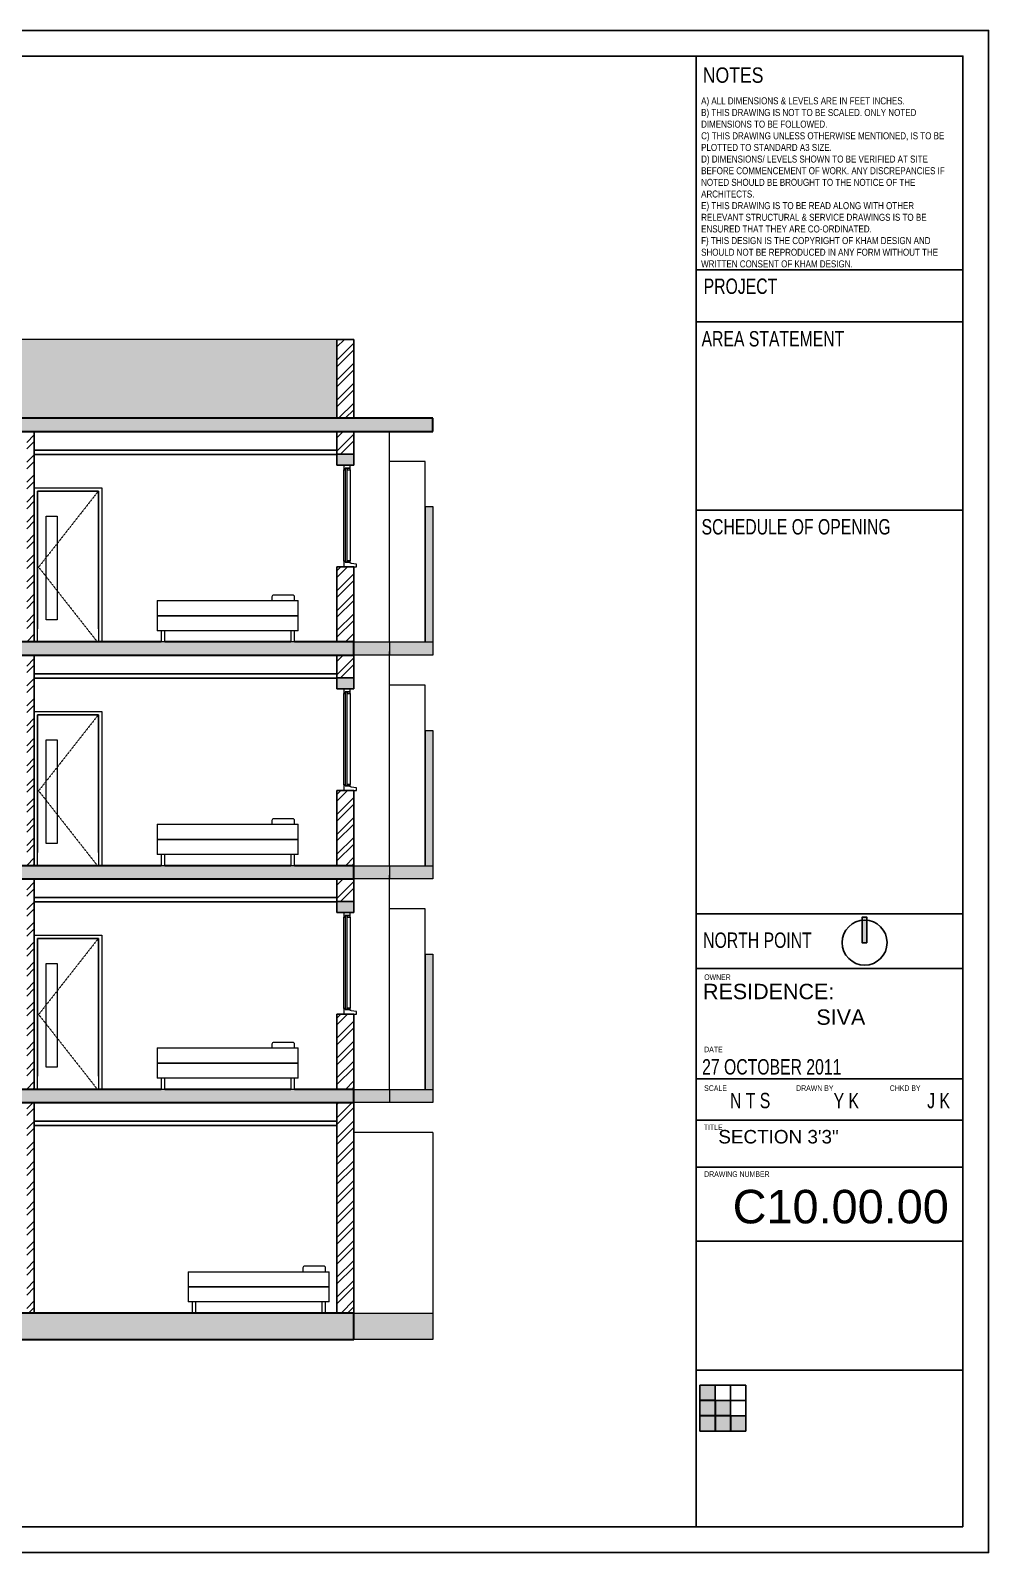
# Model space of a CAD drawing. Header units: inches. Extents: x 13884 to 18519, y 5853 to 8310.
# Drawn here: x 16846 to 17356, y 5853 to 6663 of the extents above; entities that cross this region are included whole.
import ezdxf

# ---------------------------------------------------------------- set-up
doc = ezdxf.new("R2010")
doc.units = ezdxf.units.IN
doc.header["$LTSCALE"] = 0.5
doc.header["$MEASUREMENT"] = 0
doc.linetypes.add('Dash4', pattern=[0.11811, 0.059055, -0.059055])
doc.layers.add('A- Template', color=7, linetype='Continuous')
doc.layers.add('Template', color=7, linetype='Continuous')
for name, color, linetype, lineweight in [('A-CLNGSUM', 5, 'Continuous', 9), ('A-DOORSYM', 1, 'Continuous', 9), ('A-FLOROTM', 6, 'Continuous', 9), ('A-GLAZIDM', 6, 'Continuous', 9), ('A-WALL', 2, 'Continuous', 9), ('I-DETLFUM', 2, 'Continuous', 9)]:
    doc.layers.add(name, color=color, linetype=linetype, lineweight=lineweight)
doc.styles.add('alpha', font='swisscl.ttf')
pattern_1 = [(45, (16088.591, 5969.958), (-5.3033, 5.3033), []), (45, (16092.126, 5969.958), (-5.3033, 5.3033), [])]

# ---------------------------------------------------------------- blocks, each defined once
blk = doc.blocks.new('Bed _3_ - 1372 x 1905mm - Double-142158-Section 2')
at = {"layer": 'I-DETLFUM', "color": 252}
for p, q in [((171.92, 36), (171.92, 28)), ((171.92, 36), (172.06, 36)), ((172.06, 36), (172.42, 36)), ((172.42, 36), (172.92, 36)), ((172.92, 36), (245.92, 36)), ((232.92, 38), (232.92, 36)), ((243.92, 39), (233.92, 39)), ((244.92, 36), (244.92, 38)), ((245.92, 36), (246.42, 36)), ((246.42, 36), (246.79, 36)), ((246.79, 36), (246.92, 36)), ((246.92, 28), (246.92, 36)), ((171.92, 28), (171.92, 20)), ((171.92, 28), (172.06, 28)), ((172.06, 28), (171.92, 28)), ((172.06, 28), (172.42, 28)), ((172.42, 28), (172.06, 28)), ((172.42, 28), (172.92, 28)), ((172.92, 28), (172.42, 28)), ((172.92, 28), (245.92, 28)), ((245.92, 28), (172.92, 28)), ((245.92, 28), (246.42, 28)), ((246.42, 28), (245.92, 28)), ((246.42, 28), (246.79, 28)), ((246.79, 28), (246.42, 28)), ((246.79, 28), (246.92, 28)), ((246.92, 28), (246.79, 28)), ((246.92, 20), (246.92, 28)), ((172.06, 20), (171.92, 20)), ((172.42, 20), (172.06, 20)), ((172.92, 20), (172.42, 20)), ((245.92, 20), (172.92, 20)), ((173.92, 20), (173.92, 14)), ((173.92, 20), (173.92, 14)), ((175.92, 14), (175.92, 20)), ((175.92, 14), (175.92, 20)), ((242.92, 20), (242.92, 14)), ((242.92, 20), (242.92, 14)), ((244.92, 14), (244.92, 20)), ((244.92, 14), (244.92, 20)), ((246.42, 20), (245.92, 20)), ((246.79, 20), (246.42, 20)), ((246.92, 20), (246.79, 20))]:
    blk.add_line(p, q, dxfattribs=at)
for centre, start, end in [((233.92, 38), 90, 180), ((243.92, 38), 360, 90)]:
    blk.add_arc(centre, 1, start, end, dxfattribs=at)
blk = doc.blocks.new('Single Shutter with peep - D2-129681-Section 2')
at = {"color": 1}
blk.add_line((91.69, 128), (124.15, 128), dxfattribs=at)
at = {"layer": 'A-DOORSYM'}
for p, q in [((91.69, 208.23), (91.69, 135)), ((124.15, 208.23), (91.69, 208.23)), ((91.69, 208.23), (124.15, 208.23)), ((91.69, 128), (91.69, 208.23)), ((124.15, 135), (124.15, 208.23)), ((124.15, 208.23), (124.15, 128)), ((96.22, 194.93), (102.13, 194.93)), ((96.22, 139.81), (96.22, 194.93)), ((102.13, 194.93), (102.13, 139.81)), ((102.13, 139.81), (96.22, 139.81))]:
    blk.add_line(p, q, dxfattribs=at)
at = {"layer": 'A-DOORSYM', "linetype": 'Dash4'}
for p, q in [((123.56, 207.64), (92.28, 167.82)), ((92.28, 167.82), (123.56, 128))]:
    blk.add_line(p, q, dxfattribs=at)
blk = doc.blocks.new('Dbl All Bars - W3-V1-Section 2')
at = {"layer": 'A-GLAZIDM', "color": 252, "lineweight": 18}
for p, q in [((254.69, 229), (254.69, 226.64)), ((257.95, 229), (254.69, 229)), ((255.39, 226.64), (255.39, 227.43)), ((255.39, 227.43), (257.95, 227.43)), ((256.34, 227.43), (255.39, 227.43)), ((255.39, 227.43), (255.39, 177.48)), ((256.34, 177.48), (256.34, 227.43)), ((257.95, 227.43), (256.34, 227.43)), ((256.34, 227.43), (256.34, 226.64)), ((257.95, 227.43), (257.95, 229)), ((257.95, 226.64), (257.95, 227.43)), ((254.69, 226.64), (255.39, 226.64)), ((256.34, 226.64), (257.95, 226.64)), ((257.95, 178.27), (256.34, 178.27)), ((256.34, 178.27), (256.34, 177.48)), ((257.95, 177.48), (257.95, 178.27)), ((254.69, 177.95), (254.69, 175)), ((255.39, 177.95), (254.69, 177.95)), ((254.69, 175), (261.4, 175)), ((255.39, 177.48), (255.39, 177.95)), ((257.95, 177.48), (255.39, 177.48)), ((255.39, 177.48), (256.34, 177.48)), ((256.34, 177.48), (257.95, 177.48)), ((257.95, 177.01), (257.95, 177.48)), ((258.54, 176.96), (257.95, 177.01)), ((258.54, 176.76), (258.54, 176.96)), ((261.4, 176.33), (258.54, 176.76)), ((261.4, 175), (261.4, 176.33))]:
    blk.add_line(p, q, dxfattribs=at)
at = {"layer": 'A-GLAZIDM', "color": 252}
for p, q in [((254.69, 177.95), (254.69, 226.64)), ((257.95, 226.64), (257.95, 178.27))]:
    blk.add_line(p, q, dxfattribs=at)
blk = doc.blocks.new('Bed _3_ - 1372 x 1905mm - Double-V2-Section 2')
at = {"layer": 'I-DETLFUM', "color": 252}
for p, q in [((155.42, 157), (155.42, 149)), ((155.42, 157), (155.56, 157)), ((155.56, 157), (155.92, 157)), ((155.92, 157), (156.42, 157)), ((156.42, 157), (229.42, 157)), ((216.42, 159), (216.42, 157)), ((227.42, 160), (217.42, 160)), ((228.42, 157), (228.42, 159)), ((229.42, 157), (229.92, 157)), ((229.92, 157), (230.29, 157)), ((230.29, 157), (230.42, 157)), ((230.42, 149), (230.42, 157)), ((155.42, 149), (155.42, 141)), ((155.42, 149), (155.56, 149)), ((155.56, 149), (155.42, 149)), ((155.56, 149), (155.92, 149)), ((155.92, 149), (155.56, 149)), ((155.92, 149), (156.42, 149)), ((156.42, 149), (155.92, 149)), ((156.42, 149), (229.42, 149)), ((229.42, 149), (156.42, 149)), ((229.42, 149), (229.92, 149)), ((229.92, 149), (229.42, 149)), ((229.92, 149), (230.29, 149)), ((230.29, 149), (229.92, 149)), ((230.29, 149), (230.42, 149)), ((230.42, 149), (230.29, 149)), ((230.42, 141), (230.42, 149)), ((155.56, 141), (155.42, 141)), ((155.92, 141), (155.56, 141)), ((156.42, 141), (155.92, 141)), ((229.42, 141), (156.42, 141)), ((157.42, 141), (157.42, 135)), ((157.42, 141), (157.42, 135)), ((159.42, 135), (159.42, 141)), ((159.42, 135), (159.42, 141)), ((226.42, 141), (226.42, 135)), ((226.42, 141), (226.42, 135)), ((228.42, 135), (228.42, 141)), ((228.42, 135), (228.42, 141)), ((229.92, 141), (229.42, 141)), ((230.29, 141), (229.92, 141)), ((230.42, 141), (230.29, 141)), ((157.64, 135), (157.45, 135)), ((157.99, 135), (157.64, 135)), ((158.42, 135), (157.99, 135)), ((158.86, 135), (158.42, 135)), ((159.2, 135), (158.86, 135)), ((159.4, 135), (159.2, 135)), ((226.64, 135), (226.45, 135)), ((226.99, 135), (226.64, 135)), ((227.42, 135), (226.99, 135)), ((227.86, 135), (227.42, 135)), ((228.2, 135), (227.86, 135)), ((228.4, 135), (228.2, 135))]:
    blk.add_line(p, q, dxfattribs=at)
for centre, start, end in [((217.42, 159), 90, 180), ((227.42, 159), 0, 90)]:
    blk.add_arc(centre, 1, start, end, dxfattribs=at)
blk = doc.blocks.new('A3 Paper')
at = {"layer": 'Template', "color": 116}
for points in [[(44545, -27531), (69442, -27531), (69442, -45138), (44545, -45138)], [(69146, -44841), (44841, -44841), (44841, -27828), (69146, -27828)]]:
    blk.add_lwpolyline(points, close=True, dxfattribs=at)
blk = doc.blocks.new('North Point')
at = {"layer": 'A- Template'}
blk.add_lwpolyline([(-0.1, 1.6), (18.2, 1.6), (18.2, -1.8), (-0.1, -1.8)], close=True, dxfattribs=at)
blk.add_circle((0, 0), 16.1, dxfattribs=at)
blk.add_solid([(-0.1, 1.6), (18.2, 1.6), (-0.1, -1.8), (18.2, -1.8)], dxfattribs=at)

msp = doc.modelspace()

# ---------------------------------------------------------------- hatches: boundary and pattern name
h = msp.add_hatch()
h.set_pattern_fill('ANSI32', color=256, scale=20)
h.set_pattern_definition(pattern_1)
h.paths.add_polyline_path([(17017.91101, 6498.33074), (17008.91101, 6498.33074), (17008.91101, 6456.33074), (17017.91101, 6456.33074)])
h.paths.add_polyline_path([(16465.91101, 6563.33074), (16465.66101, 6563.33074), (16459.91101, 6563.33074), (16459.91101, 6456.33074), (16465.91101, 6456.33074)])
h = msp.add_hatch(color=256)
h.dxf.hatch_style = 1
h.paths.add_polyline_path([(17008.91101, 6498.33074), (16643.66101, 6498.33074), (16643.66101, 6456.33074), (17008.91101, 6456.33074)])
h = msp.add_hatch(color=256)
h.dxf.hatch_style = 1
h.paths.add_polyline_path([(16501.41888, 6398.83074), (16465.66101, 6398.83074), (16459.91101, 6398.83074), (16459.91101, 6393.33074), (16491.26704, 6393.33074), (16583.20404, 6337.33074), (16593.35589, 6337.33074), (16593.35589, 6342.83074), (16581.86377, 6342.83074), (16581.86377, 6349.83074), (16570.37164, 6349.83074), (16570.37164, 6356.83074), (16558.87951, 6356.83074), (16558.87951, 6363.83074), (16547.38739, 6363.83074), (16547.38739, 6370.83074), (16535.89526, 6370.83074), (16535.89526, 6377.83074), (16524.40314, 6377.83074), (16524.40314, 6384.83074), (16512.91101, 6384.83074), (16512.91101, 6391.83074), (16501.41888, 6391.83074)])
h.paths.add_polyline_path([(16578.91101, 6456.33074), (16465.91101, 6456.33074), (16459.91101, 6456.33074), (16459.91101, 6449.33074), (16465.91101, 6449.33074), (16567.91101, 6449.33074), (16578.91101, 6449.33074)])
h.paths.add_polyline_path([(17017.91101, 6456.33074), (16986.38594, 6456.33074), (16986.19284, 6456.33074), (16985.41101, 6456.33074), (16984.97713, 6456.33074), (16984.43608, 6456.33074), (16917.38594, 6456.33074), (16917.19284, 6456.33074), (16916.41101, 6456.33074), (16915.97713, 6456.33074), (16915.43608, 6456.33074), (16882.13936, 6456.33074), (16882.13936, 6456.32888), (16849.68266, 6456.32888), (16589.91101, 6456.33074), (16589.2108, 6456.33074), (16589.2108, 6449.33074), (17017.91101, 6449.33074)])
h.paths.add_polyline_path([(17036.91101, 6456.33074), (17017.91101, 6456.33074), (17017.91101, 6449.33074), (17036.91101, 6449.33074)])
h.paths.add_polyline_path([(17059.91101, 6456.33074), (17036.91101, 6456.33074), (17036.91101, 6449.33074), (17059.91101, 6449.33074)])
h = msp.add_hatch()
h.set_pattern_fill('ANSI32', color=256, scale=20)
h.set_pattern_definition([(45, (16088.591, 6207.958), (-5.3033, 5.3033), []), (45, (16092.126, 6207.958), (-5.3033, 5.3033), [])])
h.paths.add_polyline_path([(17017.91101, 6377.33074), (17012.67479, 6377.33074), (17008.91101, 6377.33074), (17008.91101, 6337.33074), (17017.91101, 6337.33074)])
h.paths.add_polyline_path([(17017.91101, 6449.33074), (17008.91101, 6449.33074), (17008.91101, 6437.33074), (17017.91101, 6437.33074)])
h.paths.add_polyline_path([(16847.91101, 6449.33074), (16843.91101, 6449.33074), (16843.91101, 6337.33074), (16847.91101, 6337.33074)])
h.paths.add_polyline_path([(16695.91101, 6449.33074), (16691.91101, 6449.33074), (16691.91101, 6425.33074), (16695.91101, 6425.33074)])
h.paths.add_polyline_path([(16465.91101, 6393.33074), (16459.91101, 6393.33074), (16459.91101, 6337.33074), (16465.91101, 6337.33074)])
h.paths.add_polyline_path([(16465.91101, 6449.33074), (16459.91101, 6449.33074), (16459.91101, 6398.83074), (16465.91101, 6398.83074)])
h = msp.add_hatch(color=256)
h.dxf.hatch_style = 1
h.paths.add_polyline_path([(17017.91101, 5980.33074), (16795.41096, 5980.33074), (16794.82106, 5980.30298), (16794.81976, 5980.33074), (16786.24167, 5980.33074), (16783.28891, 5980.33074), (16781.45427, 5980.33074), (16756.58025, 5980.33074), (16755.2023, 5980.33074), (16751.79285, 5980.33074), (16743.21476, 5980.33074), (16743.21346, 5980.30298), (16742.62356, 5980.33074), (16459.91101, 5980.33074), (16459.91101, 5966.33074), (17017.91101, 5966.33074)])
h.paths.add_polyline_path([(17059.91101, 5980.33074), (17017.91101, 5980.33074), (17017.91101, 5966.33074), (17059.91101, 5966.33074)])
h.paths.add_polyline_path([(16695.91101, 6068.33074), (16691.91101, 6068.33074), (16691.91101, 6062.33074), (16695.91101, 6062.33074)])
h.paths.add_polyline_path([(16695.91101, 6187.33074), (16691.91101, 6187.33074), (16691.91101, 6181.33074), (16695.91101, 6181.33074)])
h.paths.add_polyline_path([(17017.91101, 6199.33074), (17008.91101, 6199.33074), (17008.91101, 6193.33074), (17017.91101, 6193.33074)])
h.paths.add_polyline_path([(16695.91101, 6306.33074), (16691.91101, 6306.33074), (16691.91101, 6300.33074), (16695.91101, 6300.33074)])
h.paths.add_polyline_path([(17017.91101, 6318.33074), (17008.91101, 6318.33074), (17008.91101, 6312.33074), (17017.91101, 6312.33074)])
h.paths.add_polyline_path([(17017.91101, 6437.33074), (17008.91101, 6437.33074), (17008.91101, 6431.33074), (17017.91101, 6431.33074)])
h.paths.add_polyline_path([(16695.91101, 6425.33074), (16691.91101, 6425.33074), (16691.91101, 6419.33074), (16695.91101, 6419.33074)])
h = msp.add_hatch(color=256)
h.dxf.hatch_style = 1
h.paths.add_polyline_path([(17059.91101, 6409.33074), (17055.91101, 6409.33074), (17055.91101, 6337.33074), (17059.91101, 6337.33074)])
h.paths.add_polyline_path([(17059.91101, 6290.33074), (17055.91101, 6290.33074), (17055.91101, 6218.33074), (17059.91101, 6218.33074)])
h.paths.add_polyline_path([(17059.91101, 6171.33074), (17055.91101, 6171.33074), (17055.91101, 6099.33074), (17059.91101, 6099.33074)])
h = msp.add_hatch(color=256)
h.dxf.hatch_style = 1
h.paths.add_polyline_path([(16501.41888, 6279.83074), (16465.66101, 6279.83074), (16459.91101, 6279.83074), (16459.91101, 6274.33074), (16491.26704, 6274.33074), (16583.20404, 6218.33074), (16593.35589, 6218.33074), (16593.35589, 6223.83074), (16581.86377, 6223.83074), (16581.86377, 6230.83074), (16570.37164, 6230.83074), (16570.37164, 6237.83074), (16558.87951, 6237.83074), (16558.87951, 6244.83074), (16547.38739, 6244.83074), (16547.38739, 6251.83074), (16535.89526, 6251.83074), (16535.89526, 6258.83074), (16524.40314, 6258.83074), (16524.40314, 6265.83074), (16512.91101, 6265.83074), (16512.91101, 6272.83074), (16501.41888, 6272.83074)])
h.paths.add_polyline_path([(16578.91101, 6337.33074), (16465.91101, 6337.33074), (16459.91101, 6337.33074), (16459.91101, 6330.33074), (16465.91101, 6330.33074), (16567.91101, 6330.33074), (16578.91101, 6330.33074)])
h.paths.add_polyline_path([(17017.91101, 6337.33074), (16986.38594, 6337.33074), (16986.19284, 6337.33074), (16985.41101, 6337.33074), (16984.97713, 6337.33074), (16984.43608, 6337.33074), (16917.38594, 6337.33074), (16917.19284, 6337.33074), (16916.41101, 6337.33074), (16915.97713, 6337.33074), (16915.43608, 6337.33074), (16882.13936, 6337.33074), (16882.13936, 6337.32888), (16849.68266, 6337.32888), (16589.91101, 6337.33074), (16589.2108, 6337.33074), (16589.2108, 6330.33074), (17017.91101, 6330.33074)])
h.paths.add_polyline_path([(17036.91101, 6337.33074), (17017.91101, 6337.33074), (17017.91101, 6330.33074), (17036.91101, 6330.33074)])
h.paths.add_polyline_path([(17059.91101, 6337.33074), (17036.91101, 6337.33074), (17036.91101, 6330.33074), (17059.91101, 6330.33074)])
h = msp.add_hatch()
h.set_pattern_fill('ANSI32', color=256, scale=20)
h.set_pattern_definition([(45, (16088.591, 6088.958), (-5.3033, 5.3033), []), (45, (16092.126, 6088.958), (-5.3033, 5.3033), [])])
h.paths.add_polyline_path([(17017.91101, 6258.33074), (17012.67479, 6258.33074), (17008.91101, 6258.33074), (17008.91101, 6218.33074), (17017.91101, 6218.33074)])
h.paths.add_polyline_path([(17017.91101, 6330.33074), (17008.91101, 6330.33074), (17008.91101, 6318.33074), (17017.91101, 6318.33074)])
h.paths.add_polyline_path([(16847.91101, 6330.33074), (16843.91101, 6330.33074), (16843.91101, 6218.33074), (16847.91101, 6218.33074)])
h.paths.add_polyline_path([(16695.91101, 6330.33074), (16691.91101, 6330.33074), (16691.91101, 6306.33074), (16695.91101, 6306.33074)])
h.paths.add_polyline_path([(16465.91101, 6274.33074), (16459.91101, 6274.33074), (16459.91101, 6218.33074), (16465.91101, 6218.33074)])
h.paths.add_polyline_path([(16465.91101, 6330.33074), (16459.91101, 6330.33074), (16459.91101, 6279.83074), (16465.91101, 6279.83074)])
h = msp.add_hatch(color=256)
h.dxf.hatch_style = 1
h.paths.add_polyline_path([(16501.41888, 6160.83074), (16465.66101, 6160.83074), (16459.91101, 6160.83074), (16459.91101, 6155.33074), (16491.26704, 6155.33074), (16583.20404, 6099.33074), (16593.35589, 6099.33074), (16593.35589, 6104.83074), (16581.86377, 6104.83074), (16581.86377, 6111.83074), (16570.37164, 6111.83074), (16570.37164, 6118.83074), (16558.87951, 6118.83074), (16558.87951, 6125.83074), (16547.38739, 6125.83074), (16547.38739, 6132.83074), (16535.89526, 6132.83074), (16535.89526, 6139.83074), (16524.40314, 6139.83074), (16524.40314, 6146.83074), (16512.91101, 6146.83074), (16512.91101, 6153.83074), (16501.41888, 6153.83074)])
h.paths.add_polyline_path([(16578.91101, 6218.33074), (16465.91101, 6218.33074), (16459.91101, 6218.33074), (16459.91101, 6211.33074), (16465.91101, 6211.33074), (16567.91101, 6211.33074), (16578.91101, 6211.33074)])
h.paths.add_polyline_path([(17017.91101, 6218.33074), (16986.38594, 6218.33074), (16986.19284, 6218.33074), (16985.41101, 6218.33074), (16984.97713, 6218.33074), (16984.43608, 6218.33074), (16917.38594, 6218.33074), (16917.19284, 6218.33074), (16916.41101, 6218.33074), (16915.97713, 6218.33074), (16915.43608, 6218.33074), (16882.13936, 6218.33074), (16882.13936, 6218.32888), (16849.68266, 6218.32888), (16589.91101, 6218.33074), (16589.2108, 6218.33074), (16589.2108, 6211.33074), (17017.91101, 6211.33074)])
h.paths.add_polyline_path([(17036.91101, 6218.33074), (17017.91101, 6218.33074), (17017.91101, 6211.33074), (17036.91101, 6211.33074)])
h.paths.add_polyline_path([(17059.91101, 6218.33074), (17036.91101, 6218.33074), (17036.91101, 6211.33074), (17059.91101, 6211.33074)])
h = msp.add_hatch()
h.set_pattern_fill('ANSI32', color=256, scale=20)
h.set_pattern_definition(pattern_1)
h.paths.add_polyline_path([(17017.91101, 6139.33074), (17012.67479, 6139.33074), (17008.91101, 6139.33074), (17008.91101, 6099.33074), (17017.91101, 6099.33074)])
h.paths.add_polyline_path([(17017.91101, 6211.33074), (17008.91101, 6211.33074), (17008.91101, 6199.33074), (17017.91101, 6199.33074)])
h.paths.add_polyline_path([(16847.91101, 6211.33074), (16843.91101, 6211.33074), (16843.91101, 6099.33074), (16847.91101, 6099.33074)])
h.paths.add_polyline_path([(16695.91101, 6211.33074), (16691.91101, 6211.33074), (16691.91101, 6187.33074), (16695.91101, 6187.33074)])
h.paths.add_polyline_path([(16465.91101, 6155.33074), (16459.91101, 6155.33074), (16459.91101, 6099.33074), (16465.91101, 6099.33074)])
h.paths.add_polyline_path([(16465.91101, 6211.33074), (16459.91101, 6211.33074), (16459.91101, 6160.83074), (16465.91101, 6160.83074)])
h = msp.add_hatch(color=256)
h.dxf.hatch_style = 1
h.paths.add_polyline_path([(16501.41888, 6041.83074), (16465.66101, 6041.83074), (16459.91101, 6041.83074), (16459.91101, 6036.33074), (16491.26704, 6036.33074), (16583.20404, 5980.33074), (16593.35589, 5980.33074), (16593.35589, 5985.83074), (16581.86377, 5985.83074), (16581.86377, 5992.83074), (16570.37164, 5992.83074), (16570.37164, 5999.83074), (16558.87951, 5999.83074), (16558.87951, 6006.83074), (16547.38739, 6006.83074), (16547.38739, 6013.83074), (16535.89526, 6013.83074), (16535.89526, 6020.83074), (16524.40314, 6020.83074), (16524.40314, 6027.83074), (16512.91101, 6027.83074), (16512.91101, 6034.83074), (16501.41888, 6034.83074)])
h.paths.add_polyline_path([(16578.91101, 6099.33074), (16465.91101, 6099.33074), (16459.91101, 6099.33074), (16459.91101, 6092.33074), (16465.91101, 6092.33074), (16567.91101, 6092.33074), (16578.91101, 6092.33074)])
h.paths.add_polyline_path([(17017.91101, 6099.33074), (16986.38594, 6099.33074), (16986.19284, 6099.33074), (16985.41101, 6099.33074), (16984.97713, 6099.33074), (16984.43608, 6099.33074), (16917.38594, 6099.33074), (16917.19284, 6099.33074), (16916.41101, 6099.33074), (16915.97713, 6099.33074), (16915.43608, 6099.33074), (16882.13936, 6099.33074), (16882.13936, 6099.32888), (16849.68266, 6099.32888), (16589.91101, 6099.33074), (16589.2108, 6099.33074), (16589.2108, 6092.33074), (17017.91101, 6092.33074)])
h.paths.add_polyline_path([(17036.91101, 6099.33074), (17017.91101, 6099.33074), (17017.91101, 6092.33074), (17036.91101, 6092.33074)])
h.paths.add_polyline_path([(17059.91101, 6099.33074), (17036.91101, 6099.33074), (17036.91101, 6092.33074), (17059.91101, 6092.33074)])
h = msp.add_hatch()
h.set_pattern_fill('ANSI32', color=256, scale=20)
h.set_pattern_definition(pattern_1)
h.paths.add_polyline_path([(16465.91101, 6092.33074), (16459.91101, 6092.33074), (16459.91101, 6043.33074), (16459.91101, 6041.83074), (16465.91101, 6041.83074)])
h.paths.add_polyline_path([(16465.91101, 6036.33074), (16459.91101, 6036.33074), (16459.91101, 5980.33074), (16465.91101, 5980.33074)])
h.paths.add_polyline_path([(16631.91101, 6092.33074), (16625.91101, 6092.33074), (16625.91101, 5980.33074), (16631.91101, 5980.33074)])
h.paths.add_polyline_path([(16695.91101, 6092.33074), (16691.91101, 6092.33074), (16691.91101, 6068.33074), (16695.91101, 6068.33074)])
h.paths.add_polyline_path([(16847.91101, 6092.33074), (16843.91101, 6092.33074), (16843.91101, 5980.33074), (16847.91101, 5980.33074)])
h.paths.add_polyline_path([(17017.91101, 6092.33074), (17008.91101, 6092.33074), (17008.91101, 5980.33074), (17017.91101, 5980.33074)])
h = msp.add_hatch(color=256)
h.dxf.hatch_style = 1
h.paths.add_polyline_path([(17210.209, 5941.91956), (17202.0442, 5941.91956), (17202.0442, 5933.75476), (17210.209, 5933.75476)])
h.paths.add_polyline_path([(17210.209, 5933.75476), (17202.0442, 5933.75476), (17202.0442, 5925.58996), (17210.209, 5925.58996)])
h.paths.add_polyline_path([(17218.3738, 5933.75476), (17210.209, 5933.75476), (17210.209, 5925.58996), (17218.3738, 5925.58996)])
h.paths.add_polyline_path([(17226.5386, 5925.58996), (17218.3738, 5925.58996), (17218.3738, 5917.42516), (17226.5386, 5917.42516)])
h.paths.add_polyline_path([(17218.3738, 5925.58996), (17210.209, 5925.58996), (17210.209, 5917.42516), (17218.3738, 5917.42516)])
h.paths.add_polyline_path([(17210.209, 5925.58996), (17202.0442, 5925.58996), (17202.0442, 5917.42516), (17210.209, 5917.42516)])

# ---------------------------------------------------------------- linework, layer by layer
for p, q in [((17200.03105, 6649.05908), (17200.03105, 5866.52545)), ((17341.61432, 6535.33101), (17200.03105, 6535.33101)), ((17341.61432, 6507.67433), (17200.03105, 6507.67433)), ((17055.91101, 6409.33074), (17055.91101, 6337.33074)), ((17341.61432, 6407.41052), (17200.03105, 6407.41052)), ((17055.91101, 6290.33074), (17055.91101, 6218.33074)), ((17341.99831, 6192.7958), (17200.03105, 6192.7958)), ((17055.91101, 6171.33074), (17055.91101, 6099.33074)), ((17341.99831, 6163.59899), (17200.03105, 6163.59899)), ((17341.99831, 6104.93368), (17200.50975, 6104.93368)), ((17341.99831, 6082.87554), (17200.03105, 6082.87554)), ((17341.99831, 6057.99307), (17200.03105, 6057.99307)), ((17341.99831, 6018.52835), (17200.03105, 6018.52835)), ((17341.99831, 5949.95679), (17200.03105, 5949.95679)), ((17202.0442, 5941.91956), (17226.5386, 5941.91956)), ((17202.0442, 5917.42516), (17202.0442, 5941.91956)), ((17210.209, 5933.75476), (17210.209, 5941.91956)), ((17218.3738, 5925.58996), (17218.3738, 5941.91956)), ((17226.5386, 5941.91956), (17226.5386, 5917.42516)), ((17210.209, 5933.75476), (17226.5386, 5933.75476)), ((17218.3738, 5925.58996), (17226.5386, 5925.58996)), ((17226.5386, 5917.42516), (17202.0442, 5917.42516))]:
    msp.add_line(p, q)
at = {"lineweight": 30}
for p, q in [((17210.209, 5933.75476), (17202.0442, 5933.75476)), ((17210.209, 5933.75476), (17210.209, 5917.42516)), ((17218.3738, 5925.58996), (17202.0442, 5925.58996)), ((17218.3738, 5925.58996), (17218.3738, 5917.42516))]:
    msp.add_line(p, q, dxfattribs=at)
at = {"layer": 'A-CLNGSUM', "lineweight": 25}
for p, q in [((17008.91101, 6439.33074), (16847.91101, 6439.33074)), ((16847.91101, 6437.08665), (17008.91101, 6437.08665)), ((17008.91101, 6320.33074), (16847.91101, 6320.33074)), ((16847.91101, 6318.08665), (17008.91101, 6318.08665)), ((17008.91101, 6201.33074), (16847.91101, 6201.33074)), ((16847.91101, 6199.08665), (17008.91101, 6199.08665)), ((17008.91101, 6082.33074), (16847.91101, 6082.33074)), ((16847.91101, 6080.08665), (17008.91101, 6080.08665))]:
    msp.add_line(p, q, dxfattribs=at)
at = {"layer": 'A-FLOROTM', "lineweight": 35}
for p, q in [((17059.91101, 6456.33074), (16579.16101, 6456.33074)), ((17059.91101, 6449.33074), (17059.91101, 6456.33074)), ((16589.4608, 6449.33074), (17059.91101, 6449.33074)), ((16915.43608, 6337.33074), (16465.91101, 6337.33074)), ((16984.43608, 6337.33074), (16917.38594, 6337.33074)), ((17017.91101, 6337.33074), (16986.38594, 6337.33074)), ((17017.91101, 6330.33074), (17017.91101, 6337.33074)), ((16589.2339, 6330.33074), (17017.91101, 6330.33074)), ((16915.43608, 6218.33074), (16578.91101, 6218.33074)), ((16589.91101, 6211.33074), (17017.91101, 6211.33074)), ((16984.43608, 6218.33074), (16917.38594, 6218.33074)), ((17017.91101, 6218.33074), (16986.38594, 6218.33074)), ((17017.91101, 6211.33074), (17017.91101, 6218.33074)), ((16915.43608, 6099.33074), (16589.91101, 6099.33074)), ((16984.43608, 6099.33074), (16917.38594, 6099.33074)), ((17017.91101, 6099.33074), (16986.38594, 6099.33074)), ((17017.91101, 6092.33074), (17017.91101, 6099.33074)), ((16589.2108, 6092.33074), (17017.91101, 6092.33074)), ((17017.91101, 5980.33074), (16795.41096, 5980.33074)), ((17017.91101, 5966.33074), (17017.91101, 5980.33074)), ((16459.91101, 5966.33074), (17017.91101, 5966.33074))]:
    msp.add_line(p, q, dxfattribs=at)
at = {"layer": 'A-FLOROTM'}
for p, q in [((17036.91101, 6337.33074), (17036.91101, 6330.33074)), ((17059.91101, 6337.33074), (17059.91101, 6330.33074)), ((17059.91101, 6330.33074), (17017.91101, 6330.33074)), ((17059.91101, 6211.33074), (17017.91101, 6211.33074)), ((17036.91101, 6218.33074), (17036.91101, 6211.33074)), ((17059.91101, 6218.33074), (17059.91101, 6211.33074)), ((17036.91101, 6099.33074), (17036.91101, 6092.33074)), ((17059.91101, 6099.33074), (17059.91101, 6092.33074)), ((17059.91101, 6092.33074), (17017.91101, 6092.33074)), ((17059.91101, 5980.33074), (17059.91101, 5966.33074)), ((17059.91101, 5966.33074), (17017.91101, 5966.33074))]:
    msp.add_line(p, q, dxfattribs=at)
at = {"layer": 'A-WALL'}
for p, q in [((17008.91101, 6498.33074), (16643.66101, 6498.33074)), ((17036.91101, 6337.33074), (17036.91101, 6449.33074)), ((17055.91101, 6433.33074), (17036.91101, 6433.33074)), ((17055.91101, 6409.33074), (17055.91101, 6433.33074)), ((16847.91101, 6419.33074), (16883.91101, 6419.33074)), ((16883.91101, 6419.33074), (16883.91101, 6337.33074)), ((17055.91101, 6409.33074), (17059.91101, 6409.33074)), ((17059.91101, 6409.33074), (17059.91101, 6337.33074)), ((17017.91101, 6337.33074), (17059.91101, 6337.33074)), ((17036.91101, 6218.33074), (17036.91101, 6332.33074)), ((17055.91101, 6314.33074), (17036.91101, 6314.33074)), ((17055.91101, 6290.33074), (17055.91101, 6314.33074)), ((16847.91101, 6300.33074), (16883.91101, 6300.33074)), ((16883.91101, 6300.33074), (16883.91101, 6218.33074)), ((17055.91101, 6290.33074), (17059.91101, 6290.33074)), ((17059.91101, 6290.33074), (17059.91101, 6218.33074)), ((17017.91101, 6218.33074), (17059.91101, 6218.33074)), ((17036.91101, 6099.33074), (17036.91101, 6213.33074)), ((17055.91101, 6195.33074), (17036.91101, 6195.33074)), ((17055.91101, 6171.33074), (17055.91101, 6195.33074)), ((16847.91101, 6181.33074), (16883.91101, 6181.33074)), ((16883.91101, 6181.33074), (16883.91101, 6099.33074)), ((17055.91101, 6171.33074), (17059.91101, 6171.33074)), ((17059.91101, 6171.33074), (17059.91101, 6099.33074)), ((17017.91101, 6099.33074), (17059.91101, 6099.33074)), ((17059.91101, 6076.33074), (17017.91101, 6076.33074)), ((17059.91101, 6076.33074), (17059.91101, 5980.33074)), ((17017.91101, 5980.33074), (17059.91101, 5980.33074))]:
    msp.add_line(p, q, dxfattribs=at)
at = {"layer": 'A-WALL', "lineweight": 25}
for p, q in [((17008.91101, 6498.33074), (17008.91101, 6456.33074)), ((17017.91101, 6498.33074), (17008.91101, 6498.33074)), ((17017.91101, 6456.33074), (17017.91101, 6498.33074)), ((16847.91101, 6337.33074), (16847.91101, 6449.33074)), ((17008.91101, 6449.33074), (17008.91101, 6431.33074)), ((17017.91101, 6431.33074), (17017.91101, 6449.33074)), ((17008.91101, 6437.33074), (17017.91101, 6437.33074)), ((17008.91101, 6431.33074), (17017.91101, 6431.33074)), ((17008.91101, 6377.33074), (17008.91101, 6337.33074)), ((17017.91101, 6377.33074), (17008.91101, 6377.33074)), ((17017.91101, 6337.33074), (17017.91101, 6377.33074)), ((16847.91101, 6218.33074), (16847.91101, 6330.33074)), ((17008.91101, 6330.33074), (17008.91101, 6312.33074)), ((17017.91101, 6312.33074), (17017.91101, 6332.33074)), ((17008.91101, 6318.33074), (17017.91101, 6318.33074)), ((17008.91101, 6312.33074), (17017.91101, 6312.33074)), ((17008.91101, 6258.33074), (17008.91101, 6218.33074)), ((17017.91101, 6258.33074), (17008.91101, 6258.33074)), ((17017.91101, 6218.33074), (17017.91101, 6258.33074)), ((16847.91101, 6099.33074), (16847.91101, 6211.33074)), ((17008.91101, 6211.33074), (17008.91101, 6193.33074)), ((17017.91101, 6193.33074), (17017.91101, 6213.33074)), ((17008.91101, 6199.33074), (17017.91101, 6199.33074)), ((17008.91101, 6193.33074), (17017.91101, 6193.33074)), ((17008.91101, 6139.33074), (17008.91101, 6099.33074)), ((17017.91101, 6139.33074), (17008.91101, 6139.33074)), ((17017.91101, 6099.33074), (17017.91101, 6139.33074)), ((16847.91101, 5980.33074), (16847.91101, 6092.33074)), ((17008.91101, 6092.33074), (17008.91101, 5980.33074)), ((17017.91101, 5980.33074), (17017.91101, 6092.33074))]:
    msp.add_line(p, q, dxfattribs=at)

# ---------------------------------------------------------------- block references
at = {"xscale": 0.04599530890905365, "yscale": 0.04599530890905365, "zscale": 0.04599530890905365}
msp.add_blockref('A3 Paper', (14161.61332, 7929.00862), dxfattribs=at)
at = {"xscale": -0.7433585278309455, "yscale": 0.7433585278309455, "zscale": 0.7433585278309381, "rotation": 269.917407415308}
msp.add_blockref('North Point', (17289.69332, 6177.38205), dxfattribs=at)
at = {"layer": 'A-DOORSYM'}
for p in [(16757.98897, 6209.33074), (16757.98897, 6090.33074), (16757.98897, 5971.33074)]:
    msp.add_blockref('Single Shutter with peep - D2-129681-Section 2', p, dxfattribs=at)
at = {"layer": 'A-GLAZIDM'}
for p in [(16757.98897, 6202.33074), (16757.98897, 6083.33074), (16757.98897, 5964.33074)]:
    msp.add_blockref('Dbl All Bars - W3-V1-Section 2', p, dxfattribs=at)
at = {"layer": 'I-DETLFUM'}
for name, p in [('Bed _3_ - 1372 x 1905mm - Double-V2-Section 2', (16757.98897, 6202.33074)), ('Bed _3_ - 1372 x 1905mm - Double-V2-Section 2', (16757.98897, 6083.33074)), ('Bed _3_ - 1372 x 1905mm - Double-V2-Section 2', (16757.98897, 5964.33074)), ('Bed _3_ - 1372 x 1905mm - Double-142158-Section 2', (16757.98897, 5966.33074))]:
    msp.add_blockref(name, p, dxfattribs=at)

# ---------------------------------------------------------------- texts
at = {"style": 'alpha'}
for s, insert, char_height, width, attachment_point in [('{\\fSwis721 Cn BT|b0|i0|c0|p34;NOTES}', (17203.59886, 6643.01978), 8.179794, 146.3631169, 1), ('{\\fSwis721 Cn BT|b0|i0|c0|p34;A) ALL DIMENSIONS & LEVELS ARE IN FEET INCHES.\\PB) THIS DRAWING IS NOT TO BE SCALED. ONLY NOTED DIMENSIONS TO BE FOLLOWED.\\PC) THIS DRAWING UNLESS OTHERWISE MENTIONED, IS TO BE PLOTTED TO STANDARD A3 SIZE.\\PD) DIMENSIONS/ LEVELS SHOWN TO BE VERIFIED AT SITE BEFORE COMMENCEMENT OF WORK. ANY DISCREPANCIES IF NOTED SHOULD BE BROUGHT TO THE NOTICE OF THE ARCHITECTS.\\PE) THIS DRAWING IS TO BE READ ALONG WITH OTHER RELEVANT STRUCTURAL & SERVICE DRAWINGS IS TO BE ENSURED THAT THEY ARE CO-ORDINATED.\\PF) THIS DESIGN IS THE COPYRIGHT OF KHAM DESIGN AND SHOULD NOT BE REPRODUCED IN ANY FORM WITHOUT THE WRITTEN CONSENT OF KHAM DESIGN.}', (17202.71488, 6627.097), 3.71679264, 136.3448793, 1), ('PROJECT', (17204.07127, 6530.70105), 8.179794, 89.6164139, 1), ('AREA STATEMENT', (17202.93597, 6502.74628), 8.179794, 146.3631169, 1), ('SCHEDULE OF OPENING', (17202.93597, 6402.7168), 8.179794, 100.4597217, 1), ('NORTH POINT', (17203.80964, 6182.78116), 8.179794, 89.6164139, 1), ('OWNER', (17204.34213, 6160.49843), 2.9437, 89.6164139, 1), ('{\\fSwis721 LtEx BT|b0|i0|c0|p34;RESIDENCE: \\P                   SIVA}', (17203.71557, 6155.48805), 8.179794, 144.1321048, 1), ('27 OCTOBER 2011', (17203.23635, 6107.10213), 8.179794, 89.6164139, 7), ('DATE', (17204.34213, 6122.05364), 2.9437, 89.6164139, 1), ('SCALE', (17204.34213, 6101.46578), 2.9437, 89.6164139, 1), ('DRAWN BY', (17253.28266, 6101.46578), 2.9437, 89.6164139, 1), ('CHKD BY', (17303.07109, 6101.46578), 2.9437, 89.6164139, 1), ('N T S', (17218.08317, 6089.16434), 8.179794, 89.6164139, 7), ('Y K', (17273.19561, 6089.16434), 8.179794, 89.6164139, 7), ('J K', (17322.98405, 6089.16434), 8.179794, 89.6164139, 7), ('TITLE', (17204.11392, 6080.61371), 2.9437, 89.6164139, 1), ('{\\fSwis721 LtEx BT|b0|i0|c0|p34;    SECTION 3\'3"}', (17200.70884, 6077.7194), 7.185024, 157.8726528, 1), ('DRAWING NUMBER', (17204.34213, 6055.71613), 2.9436998, 89.6164139, 1), ('{\\fSwis721 LtEx BT|b0|i0|c0|p34;C10.00.00}', (17219.49027, 6045.86303), 17.8406047, 200.1834789, 1)]:
    msp.add_mtext(s, dxfattribs=dict(at, insert=insert, char_height=char_height, width=width, attachment_point=attachment_point))

doc.saveas('drawing.dxf')
